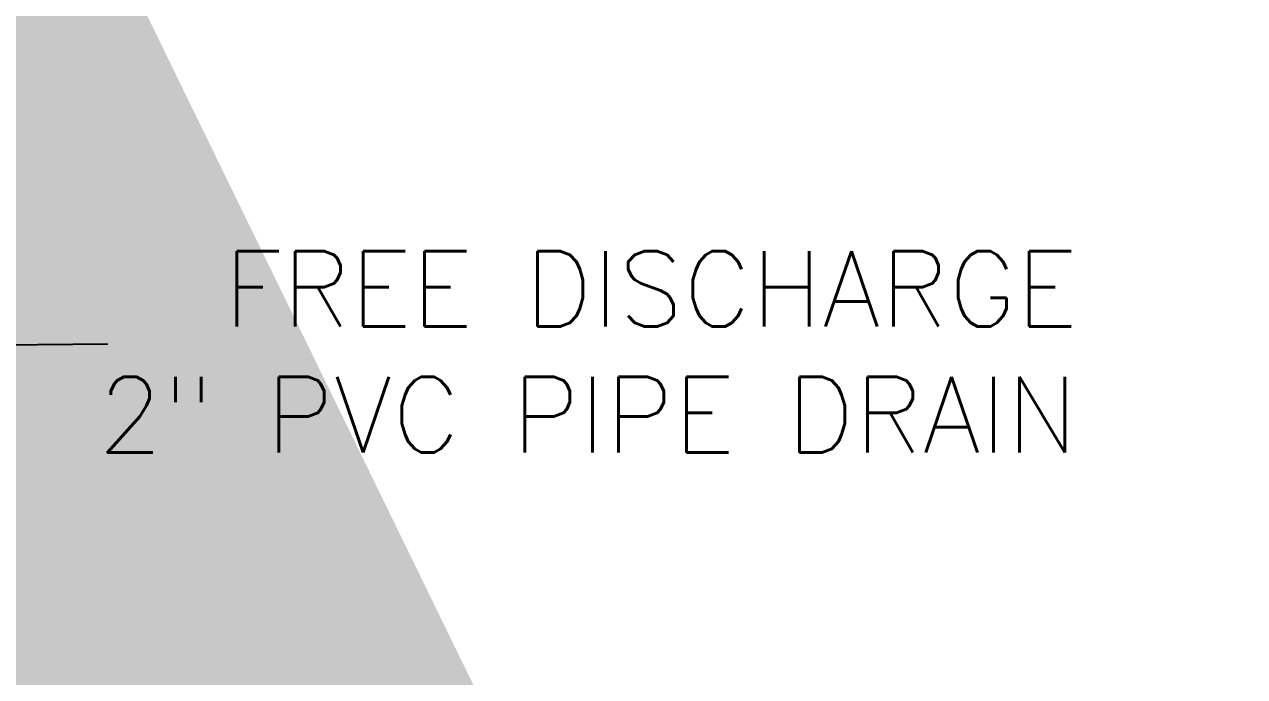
# Model space of a CAD drawing. Header units: inches. Extents: x 191440 to 383551, y 141411 to 284946.
# Drawn here: x 191676.849 to 191680.892, y 141469.618 to 141471.778 of the extents above; entities that cross this region are included whole.
import ezdxf

# ---------------------------------------------------------------- set-up
doc = ezdxf.new("R2010")
doc.units = ezdxf.units.IN
doc.header["$MEASUREMENT"] = 0
doc.layers.add('Sanitary', color=6, linetype='Continuous')
doc.layers.add('VP', color=7, linetype='Continuous')
doc.styles.add('ROMANS', font='romans', dxfattribs={"height": 1})
doc.dimstyles.new('osama', dxfattribs={"dimtxt": 50, "dimasz": 45, "dimexe": 0.18, "dimexo": 0.0625, "dimgap": 0.2, "dimtad": 0, "dimdec": 0, "dimzin": 0, "dimdsep": 46, "dimtxsty": 'ROMANS', "dimcen": 0, "dimse1": 1, "dimse2": 1, "dimclrd": 3, "dimclre": 3, "dimclrt": 5, "dimadec": 0, "dimazin": 0, "dimtfac": 0.6, "dimtdec": 0, "dimtmove": 2, "dimatfit": 3, "dimfxl": 1, "dimtolj": 1, "dimtzin": 0, "dimarcsym": 0})

msp = doc.modelspace()

# ---------------------------------------------------------------- linework, layer by layer
at = {"layer": 'VP', "color": 252}
msp.add_line((191676.77747, 141470.71629), (191677.12614, 141470.72005), dxfattribs=at)

# ---------------------------------------------------------------- texts
at = {"color": 7, "insert": (191680.33914, 141471.02695), "char_height": 0.25, "attachment_point": 3, "style": 'ROMANS'}
msp.add_mtext('{\\C0;FREE DISCHARGE \\P2" PVC PIPE DRAIN \\P }', dxfattribs=at)

# ---------------------------------------------------------------- leaders
at = {"layer": 'Sanitary', "ltscale": 0.5}
msp.add_leader([(191653.4749, 141520.58474), (191653.79451, 141519.51639), (191654.25774, 141519.47586)], dimstyle='osama', override={"dimasz": 100, "dimgap": 0.09}, dxfattribs=at)
at = {"layer": 'VP', "color": 252}
msp.add_leader([(191676.09213, 141510.39436), (191676.70886, 141508.74881), (191677.08854, 141508.71559)], dimstyle='osama', override={"dimasz": 100, "dimgap": 0.09}, dxfattribs=at)

doc.saveas('drawing.dxf')
